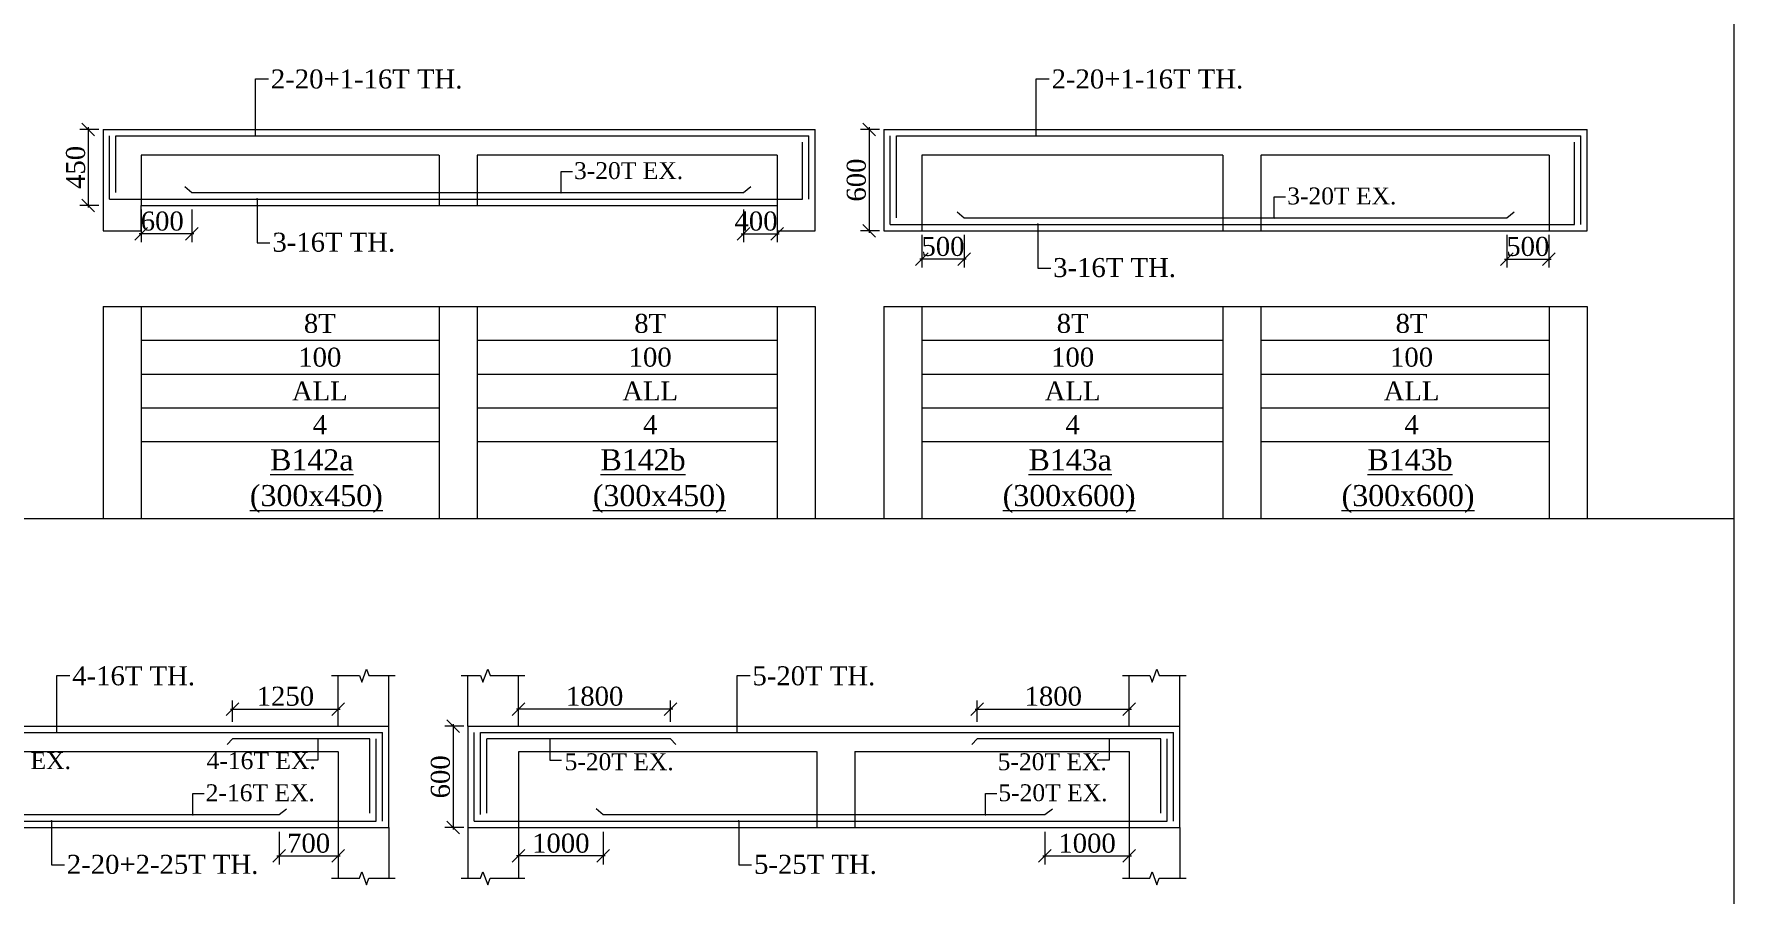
# Model space of a CAD drawing. Header units: millimetres. Extents: x 9781889 to 10654170, y -7832723 to -7608561.
# Drawn here: x 10404690 to 10424816, y -7790467 to -7780286 of the extents above; entities that cross this region are included whole.
import ezdxf
from ezdxf.enums import TextEntityAlignment as Align

# ---------------------------------------------------------------- set-up
doc = ezdxf.new("R2010")
doc.units = ezdxf.units.MM
doc.header["$LTSCALE"] = 10
doc.header["$PDMODE"] = 3
doc.linetypes.add('HIDDEN', pattern=[0.375, 0.25, -0.125])
for name, color, linetype, lineweight in [('S-CUT OUT LINE', 9, 'Continuous', 0), ('S-DIM L.S.', 7, 'Continuous', 0), ('S-L.S.SECTION', 5, 'Continuous', 0), ('S-L.S.SLAB LINE', 252, 'HIDDEN', 0), ('S-L.S.STEEL', 1, 'Continuous', 9), ('S-SECTION MARK', 7, 'Continuous', 0), ('S-SHEET', 251, 'Continuous', 0), ('S-TEXT', 7, 'Continuous', 0), ('S-TEXT L.S. BEAM NO.', 30, 'Continuous', 0), ('S-TEXT. L.S.', 7, 'Continuous', 0)]:
    doc.layers.add(name, color=color, linetype=linetype, lineweight=lineweight)
doc.styles.add('135', font='arial.ttf', dxfattribs={"width": 0.8, "height": 135})
doc.styles.get("Standard").update_dxf_attribs({"font": 'arial.ttf'})
doc.styles.add('TEXT', font='times.ttf')
doc.dimstyles.new('75', dxfattribs={"dimtxt": 135, "dimasz": 90, "dimexe": 0.1, "dimexo": 0.03, "dimgap": 0.09, "dimtad": 1, "dimdec": 0, "dimzin": 0, "dimdsep": 46, "dimtxsty": '135', "dimblk": 'ARCHTICK', "dimcen": 0.09, "dimclrd": 256, "dimclre": 256, "dimclrt": 256, "dimadec": 0, "dimazin": 0, "dimtfac": 1, "dimtdec": 0, "dimtofl": 0, "dimtmove": 1, "dimatfit": 3, "dimldrblk": 'DOTSMALL', "dimfxl": 1, "dimtolj": 1, "dimtzin": 0, "dimlwd": -1, "dimlwe": -1, "dimarcsym": 0})
doc.dimstyles.new('SETU_1', dxfattribs={"dimtxt": 200, "dimasz": 150, "dimexe": 100, "dimexo": 50, "dimgap": 35, "dimtad": 1, "dimdec": 0, "dimzin": 0, "dimdsep": 46, "dimtxsty": 'Standard', "dimblk": 'OBLIQUE', "dimcen": 150, "dimdle": 25, "dimclrd": 256, "dimclre": 7, "dimclrt": 256, "dimadec": 0, "dimazin": 0, "dimtfac": 1, "dimtdec": 0, "dimtofl": 0, "dimtmove": 1, "dimatfit": 3, "dimfxl": 1, "dimtolj": 1, "dimtzin": 0, "dimlwd": -1, "dimlwe": 5, "dimarcsym": 1})

# ---------------------------------------------------------------- blocks, each defined once
blk = doc.blocks.new('_ArchTick')
at = {"color": 0, "linetype": 'ByBlock', "const_width": 0.15}
blk.add_lwpolyline([(-0.5, -0.5), (0.5, 0.5)], dxfattribs=at)
blk = doc.blocks.new('_Oblique')
at = {"color": 0, "linetype": 'ByBlock', "lineweight": -2}
blk.add_line((-0.5, -0.5), (0.5, 0.5), dxfattribs=at)
blk = doc.blocks.new('*D902')
at = {"layer": 'Defpoints', "color": 0, "transparency": 16777216}
for p in [(10414751, -7781415), (10414576, -7782615), (10414751, -7782615)]:
    blk.add_point(p, dxfattribs=at)
at = {"layer": 'S-DIM L.S.', "color": 7, "lineweight": 5, "transparency": 16777216}
for p, q in [((10414701, -7781415), (10414476, -7781415)), ((10414701, -7782615), (10414476, -7782615))]:
    blk.add_line(p, q, dxfattribs=at)
at = {"layer": 'S-DIM L.S.', "transparency": 16777216}
blk.add_line((10414576, -7781390), (10414576, -7782640), dxfattribs=at)
at = {"layer": 'S-DIM L.S.', "transparency": 16777216, "xscale": 150, "yscale": 150, "zscale": 150}
for p, rotation in [((10414576, -7781415), 90), ((10414576, -7782615), 270)]:
    blk.add_blockref('_Oblique', p, dxfattribs=dict(at, rotation=rotation))
at = {"layer": 'S-DIM L.S.', "transparency": 16777216, "insert": (10414426, -7782015), "char_height": 225, "attachment_point": 5, "rotation": 90, "style": 'TEXT'}
blk.add_mtext('\\A1;600', dxfattribs=at)
blk = doc.blocks.new('*D903')
at = {"layer": 'Defpoints', "color": 0, "transparency": 16777216}
for p in [(10415201, -7782615, 0), (10415701, -7782615, 0), (10415201, -7782951)]:
    blk.add_point(p, dxfattribs=at)
at = {"layer": 'S-DIM L.S.', "color": 7, "lineweight": 5, "transparency": 16777216}
for p, q in [((10415201, -7782665), (10415201, -7783051)), ((10415701, -7782665), (10415701, -7783051))]:
    blk.add_line(p, q, dxfattribs=at)
at = {"layer": 'S-DIM L.S.', "transparency": 16777216}
blk.add_line((10415726, -7782951), (10415176, -7782951), dxfattribs=at)
at = {"layer": 'S-DIM L.S.', "transparency": 16777216, "xscale": 150, "yscale": 150, "zscale": 150, "rotation": 180}
blk.add_blockref('_Oblique', (10415201, -7782951), dxfattribs=at)
at = {"layer": 'S-DIM L.S.', "transparency": 16777216, "xscale": 150, "yscale": 150, "zscale": 150}
blk.add_blockref('_Oblique', (10415701, -7782951), dxfattribs=at)
at = {"layer": 'S-DIM L.S.', "transparency": 16777216, "insert": (10415451, -7782802), "char_height": 225, "attachment_point": 5, "style": 'TEXT'}
blk.add_mtext('\\A1;500', dxfattribs=at)
blk = doc.blocks.new('*D904')
at = {"layer": 'Defpoints', "color": 0, "transparency": 16777216}
for p in [(10422125, -7782615, 0), (10422625, -7782615, 0), (10422625, -7782951)]:
    blk.add_point(p, dxfattribs=at)
at = {"layer": 'S-DIM L.S.', "color": 7, "lineweight": 5, "transparency": 16777216}
for p, q in [((10422125, -7782665), (10422125, -7783051)), ((10422625, -7782665), (10422625, -7783051))]:
    blk.add_line(p, q, dxfattribs=at)
at = {"layer": 'S-DIM L.S.', "transparency": 16777216}
blk.add_line((10422100, -7782951), (10422650, -7782951), dxfattribs=at)
at = {"layer": 'S-DIM L.S.', "transparency": 16777216, "xscale": 150, "yscale": 150, "zscale": 150, "rotation": 180}
blk.add_blockref('_Oblique', (10422125, -7782951), dxfattribs=at)
at = {"layer": 'S-DIM L.S.', "transparency": 16777216, "xscale": 150, "yscale": 150, "zscale": 150}
blk.add_blockref('_Oblique', (10422625, -7782951), dxfattribs=at)
at = {"layer": 'S-DIM L.S.', "transparency": 16777216, "insert": (10422375, -7782802), "char_height": 225, "attachment_point": 5, "style": 'TEXT'}
blk.add_mtext('\\A1;500', dxfattribs=at)
blk = doc.blocks.new('*D914')
at = {"layer": 'Defpoints', "color": 0, "transparency": 16777216}
for p in [(10408291, -7788277), (10407041, -7788480, 0), (10408291, -7788480, 0)]:
    blk.add_point(p, dxfattribs=at)
at = {"layer": 'S-DIM L.S.', "color": 7, "lineweight": 5, "transparency": 16777216}
for p, q in [((10407041, -7788430), (10407041, -7788177)), ((10408291, -7788430), (10408291, -7788177))]:
    blk.add_line(p, q, dxfattribs=at)
at = {"layer": 'S-DIM L.S.', "transparency": 16777216}
blk.add_line((10407016, -7788277), (10408316, -7788277), dxfattribs=at)
at = {"layer": 'S-DIM L.S.', "transparency": 16777216, "xscale": 150, "yscale": 150, "zscale": 150, "rotation": 180}
blk.add_blockref('_Oblique', (10407041, -7788277), dxfattribs=at)
at = {"layer": 'S-DIM L.S.', "transparency": 16777216, "xscale": 150, "yscale": 150, "zscale": 150}
blk.add_blockref('_Oblique', (10408291, -7788277), dxfattribs=at)
at = {"layer": 'S-DIM L.S.', "transparency": 16777216, "insert": (10407666, -7788127), "char_height": 225, "attachment_point": 5, "style": 'TEXT'}
blk.add_mtext('\\A1;1250', dxfattribs=at)
blk = doc.blocks.new('*D916')
at = {"layer": 'Defpoints', "color": 0, "transparency": 16777216}
for p in [(10407591, -7789680, 0), (10408291, -7789680, 0), (10408291, -7790016)]:
    blk.add_point(p, dxfattribs=at)
at = {"layer": 'S-DIM L.S.', "color": 7, "lineweight": 5, "transparency": 16777216}
for p, q in [((10407591, -7789730), (10407591, -7790116)), ((10408291, -7789730), (10408291, -7790116))]:
    blk.add_line(p, q, dxfattribs=at)
at = {"layer": 'S-DIM L.S.', "transparency": 16777216}
blk.add_line((10407566, -7790016), (10408316, -7790016), dxfattribs=at)
at = {"layer": 'S-DIM L.S.', "transparency": 16777216, "xscale": 150, "yscale": 150, "zscale": 150, "rotation": 180}
blk.add_blockref('_Oblique', (10407591, -7790016), dxfattribs=at)
at = {"layer": 'S-DIM L.S.', "transparency": 16777216, "xscale": 150, "yscale": 150, "zscale": 150}
blk.add_blockref('_Oblique', (10408291, -7790016), dxfattribs=at)
at = {"layer": 'S-DIM L.S.', "transparency": 16777216, "insert": (10407941, -7789867), "char_height": 225, "attachment_point": 5, "style": 'TEXT'}
blk.add_mtext('\\A1;700', dxfattribs=at)
blk = doc.blocks.new('*D918')
at = {"layer": 'Defpoints', "color": 0, "transparency": 16777216}
for p in [(10409827, -7788480), (10409652, -7789680), (10409827, -7789680)]:
    blk.add_point(p, dxfattribs=at)
at = {"layer": 'S-DIM L.S.', "color": 7, "lineweight": 5, "transparency": 16777216}
for p, q in [((10409777, -7788480), (10409552, -7788480)), ((10409777, -7789680), (10409552, -7789680))]:
    blk.add_line(p, q, dxfattribs=at)
at = {"layer": 'S-DIM L.S.', "transparency": 16777216}
blk.add_line((10409652, -7788455), (10409652, -7789705), dxfattribs=at)
at = {"layer": 'S-DIM L.S.', "transparency": 16777216, "xscale": 150, "yscale": 150, "zscale": 150}
for p, rotation in [((10409652, -7788480), 90), ((10409652, -7789680), 270)]:
    blk.add_blockref('_Oblique', p, dxfattribs=dict(at, rotation=rotation))
at = {"layer": 'S-DIM L.S.', "transparency": 16777216, "insert": (10409502, -7789080), "char_height": 225, "attachment_point": 5, "rotation": 90, "style": 'TEXT'}
blk.add_mtext('\\A1;600', dxfattribs=at)
blk = doc.blocks.new('*D919')
at = {"layer": 'Defpoints', "color": 0, "transparency": 16777216}
for p in [(10417657, -7788277), (10415857, -7788480, 0), (10417657, -7788480, 0)]:
    blk.add_point(p, dxfattribs=at)
at = {"layer": 'S-DIM L.S.', "color": 7, "lineweight": 5, "transparency": 16777216}
for p, q in [((10415857, -7788430), (10415857, -7788177)), ((10417657, -7788430), (10417657, -7788177))]:
    blk.add_line(p, q, dxfattribs=at)
at = {"layer": 'S-DIM L.S.', "transparency": 16777216}
blk.add_line((10415832, -7788277), (10417682, -7788277), dxfattribs=at)
at = {"layer": 'S-DIM L.S.', "transparency": 16777216, "xscale": 150, "yscale": 150, "zscale": 150, "rotation": 180}
blk.add_blockref('_Oblique', (10415857, -7788277), dxfattribs=at)
at = {"layer": 'S-DIM L.S.', "transparency": 16777216, "xscale": 150, "yscale": 150, "zscale": 150}
blk.add_blockref('_Oblique', (10417657, -7788277), dxfattribs=at)
at = {"layer": 'S-DIM L.S.', "transparency": 16777216, "insert": (10416757, -7788127), "char_height": 225, "attachment_point": 5, "style": 'TEXT'}
blk.add_mtext('\\A1;1800', dxfattribs=at)
blk = doc.blocks.new('*D920')
at = {"layer": 'Defpoints', "color": 0, "transparency": 16777216}
for p in [(10410427, -7788277), (10410427, -7788480, 0), (10412227, -7788480, 0)]:
    blk.add_point(p, dxfattribs=at)
at = {"layer": 'S-DIM L.S.', "color": 7, "lineweight": 5, "transparency": 16777216}
for p, q in [((10410427, -7788430), (10410427, -7788177)), ((10412227, -7788430), (10412227, -7788177))]:
    blk.add_line(p, q, dxfattribs=at)
at = {"layer": 'S-DIM L.S.', "transparency": 16777216}
blk.add_line((10412252, -7788277), (10410402, -7788277), dxfattribs=at)
at = {"layer": 'S-DIM L.S.', "transparency": 16777216, "xscale": 150, "yscale": 150, "zscale": 150, "rotation": 180}
blk.add_blockref('_Oblique', (10410427, -7788277), dxfattribs=at)
at = {"layer": 'S-DIM L.S.', "transparency": 16777216, "xscale": 150, "yscale": 150, "zscale": 150}
blk.add_blockref('_Oblique', (10412227, -7788277), dxfattribs=at)
at = {"layer": 'S-DIM L.S.', "transparency": 16777216, "insert": (10411327, -7788127), "char_height": 225, "attachment_point": 5, "style": 'TEXT'}
blk.add_mtext('\\A1;1800', dxfattribs=at)
blk = doc.blocks.new('*D921')
at = {"layer": 'Defpoints', "color": 0, "transparency": 16777216}
for p in [(10416657, -7789680, 0), (10417657, -7789680, 0), (10417657, -7790016)]:
    blk.add_point(p, dxfattribs=at)
at = {"layer": 'S-DIM L.S.', "color": 7, "lineweight": 5, "transparency": 16777216}
for p, q in [((10416657, -7789730), (10416657, -7790116)), ((10417657, -7789730), (10417657, -7790116))]:
    blk.add_line(p, q, dxfattribs=at)
at = {"layer": 'S-DIM L.S.', "transparency": 16777216}
blk.add_line((10416632, -7790016), (10417682, -7790016), dxfattribs=at)
at = {"layer": 'S-DIM L.S.', "transparency": 16777216, "xscale": 150, "yscale": 150, "zscale": 150, "rotation": 180}
blk.add_blockref('_Oblique', (10416657, -7790016), dxfattribs=at)
at = {"layer": 'S-DIM L.S.', "transparency": 16777216, "xscale": 150, "yscale": 150, "zscale": 150}
blk.add_blockref('_Oblique', (10417657, -7790016), dxfattribs=at)
at = {"layer": 'S-DIM L.S.', "transparency": 16777216, "insert": (10417157, -7789867), "char_height": 225, "attachment_point": 5, "style": 'TEXT'}
blk.add_mtext('\\A1;1000', dxfattribs=at)
blk = doc.blocks.new('*D922')
at = {"layer": 'Defpoints', "color": 0, "transparency": 16777216}
for p in [(10410427, -7789680, 0), (10411427, -7789680, 0), (10410427, -7790016)]:
    blk.add_point(p, dxfattribs=at)
at = {"layer": 'S-DIM L.S.', "color": 7, "lineweight": 5, "transparency": 16777216}
for p, q in [((10410427, -7789730), (10410427, -7790116)), ((10411427, -7789730), (10411427, -7790116))]:
    blk.add_line(p, q, dxfattribs=at)
at = {"layer": 'S-DIM L.S.', "transparency": 16777216}
blk.add_line((10411452, -7790016), (10410402, -7790016), dxfattribs=at)
at = {"layer": 'S-DIM L.S.', "transparency": 16777216, "xscale": 150, "yscale": 150, "zscale": 150, "rotation": 180}
blk.add_blockref('_Oblique', (10410427, -7790016), dxfattribs=at)
at = {"layer": 'S-DIM L.S.', "transparency": 16777216, "xscale": 150, "yscale": 150, "zscale": 150}
blk.add_blockref('_Oblique', (10411427, -7790016), dxfattribs=at)
at = {"layer": 'S-DIM L.S.', "transparency": 16777216, "insert": (10410927, -7789867), "char_height": 225, "attachment_point": 5, "style": 'TEXT'}
blk.add_mtext('\\A1;1000', dxfattribs=at)
blk = doc.blocks.new('*D1210')
at = {"layer": 'Defpoints', "color": 0, "transparency": 16777216}
for p in [(10405508, -7781415), (10405333, -7782315), (10405508, -7782315)]:
    blk.add_point(p, dxfattribs=at)
at = {"layer": 'S-DIM L.S.', "color": 7, "lineweight": 5, "transparency": 16777216}
for p, q in [((10405458, -7781415), (10405233, -7781415)), ((10405458, -7782315), (10405233, -7782315))]:
    blk.add_line(p, q, dxfattribs=at)
at = {"layer": 'S-DIM L.S.', "transparency": 16777216}
blk.add_line((10405333, -7781390), (10405333, -7782340), dxfattribs=at)
at = {"layer": 'S-DIM L.S.', "transparency": 16777216, "xscale": 150, "yscale": 150, "zscale": 150}
for p, rotation in [((10405333, -7781415), 90), ((10405333, -7782315), 270)]:
    blk.add_blockref('_Oblique', p, dxfattribs=dict(at, rotation=rotation))
at = {"layer": 'S-DIM L.S.', "transparency": 16777216, "insert": (10405183, -7781865), "char_height": 225, "attachment_point": 5, "rotation": 90, "style": 'TEXT'}
blk.add_mtext('\\A1;450', dxfattribs=at)
blk = doc.blocks.new('*D1211')
at = {"layer": 'Defpoints', "color": 0, "transparency": 16777216}
for p in [(10413088, -7782315, 0), (10413488, -7782315, 0), (10413488, -7782651)]:
    blk.add_point(p, dxfattribs=at)
at = {"layer": 'S-DIM L.S.', "color": 7, "lineweight": 5, "transparency": 16777216}
for p, q in [((10413088, -7782365), (10413088, -7782751)), ((10413488, -7782365), (10413488, -7782751))]:
    blk.add_line(p, q, dxfattribs=at)
at = {"layer": 'S-DIM L.S.', "transparency": 16777216}
blk.add_line((10413063, -7782651), (10413513, -7782651), dxfattribs=at)
at = {"layer": 'S-DIM L.S.', "transparency": 16777216, "xscale": 150, "yscale": 150, "zscale": 150, "rotation": 180}
blk.add_blockref('_Oblique', (10413088, -7782651), dxfattribs=at)
at = {"layer": 'S-DIM L.S.', "transparency": 16777216, "xscale": 150, "yscale": 150, "zscale": 150}
blk.add_blockref('_Oblique', (10413488, -7782651), dxfattribs=at)
at = {"layer": 'S-DIM L.S.', "transparency": 16777216, "insert": (10413238, -7782502), "char_height": 225, "attachment_point": 5, "style": 'TEXT'}
blk.add_mtext('\\A1;400', dxfattribs=at)
blk = doc.blocks.new('*D1212')
at = {"layer": 'Defpoints', "color": 0, "transparency": 16777216}
for p in [(10405958, -7782315, 0), (10406558, -7782315, 0), (10405958, -7782651)]:
    blk.add_point(p, dxfattribs=at)
at = {"layer": 'S-DIM L.S.', "color": 7, "lineweight": 5, "transparency": 16777216}
for p, q in [((10405958, -7782365), (10405958, -7782751)), ((10406558, -7782365), (10406558, -7782751))]:
    blk.add_line(p, q, dxfattribs=at)
at = {"layer": 'S-DIM L.S.', "transparency": 16777216}
blk.add_line((10406583, -7782651), (10405933, -7782651), dxfattribs=at)
at = {"layer": 'S-DIM L.S.', "transparency": 16777216, "xscale": 150, "yscale": 150, "zscale": 150, "rotation": 180}
blk.add_blockref('_Oblique', (10405958, -7782651), dxfattribs=at)
at = {"layer": 'S-DIM L.S.', "transparency": 16777216, "xscale": 150, "yscale": 150, "zscale": 150}
blk.add_blockref('_Oblique', (10406558, -7782651), dxfattribs=at)
at = {"layer": 'S-DIM L.S.', "transparency": 16777216, "insert": (10406208, -7782502), "char_height": 225, "attachment_point": 5, "style": 'TEXT'}
blk.add_mtext('\\A1;600', dxfattribs=at)

msp = doc.modelspace()

# ---------------------------------------------------------------- linework, layer by layer
at = {"layer": 'S-CUT OUT LINE', "color": 5, "elevation": 0}
for points in [[(10408213, -7787880.4), (10408542, -7787880.4), (10408569.9, -7787957.3), (10408625.9, -7787803.6), (10408653.8, -7787880.4), (10408966.2, -7787880.4)], [(10409748.4, -7787880.4), (10409977.1, -7787880.4), (10410005, -7787957.3), (10410061, -7787803.6), (10410088.9, -7787880.4), (10410501.7, -7787880.4)], [(10417578.4, -7787880.4), (10417900.6, -7787880.4), (10417928.6, -7787957.3), (10417984.5, -7787803.6), (10418012.5, -7787880.4), (10418331.7, -7787880.4)], [(10408213, -7790280.4), (10408542, -7790280.4), (10408569.9, -7790203.6), (10408625.9, -7790357.3), (10408653.8, -7790280.4), (10408966.2, -7790280.4)], [(10409748.4, -7790280.4), (10409977.1, -7790280.4), (10410005, -7790203.6), (10410061, -7790357.3), (10410088.9, -7790280.4), (10410501.7, -7790280.4)], [(10417578.4, -7790280.4), (10417900.6, -7790280.4), (10417928.6, -7790203.6), (10417984.5, -7790357.3), (10418012.5, -7790280.4), (10418331.7, -7790280.4)]]:
    msp.add_lwpolyline(points, dxfattribs=at)
at = {"layer": 'S-L.S.SECTION'}
for p, q in [((10405507.8, -7781414.9, 0), (10413938.4, -7781414.9, 0)), ((10405507.8, -7781414.9, 0), (10405507.8, -7782314.9, 0)), ((10413938.4, -7782314.9, 0), (10413938.4, -7781414.9, 0)), ((10414750.9, -7781414.9, 0), (10423075.9, -7781414.9, 0)), ((10414751, -7781414.9, 0), (10414751, -7782614.9, 0)), ((10423075.9, -7782614.9, 0), (10423075.9, -7781414.9, 0)), ((10405957.8, -7782314.9, 0), (10413488.4, -7782314.9, 0)), ((10414750.9, -7782614.9, 0), (10423075.9, -7782614.9, 0)), ((10408291.2, -7788480.4, 0), (10408291.2, -7787880.4, 0)), ((10408891.2, -7788480.4, 0), (10408891.2, -7787880.4, 0)), ((10409826.7, -7788480.4, 0), (10409826.7, -7787880.4, 0)), ((10410426.7, -7788480.4, 0), (10410426.7, -7787880.4, 0)), ((10417656.7, -7788480.4, 0), (10417656.7, -7787880.4, 0)), ((10418256.7, -7788480.4, 0), (10418256.7, -7787880.4, 0)), ((10402840.7, -7788480.4, 0), (10408891.2, -7788480.4, 0)), ((10408891.2, -7789680.4, 0), (10408891.2, -7788480.4, 0)), ((10409826.7, -7788480.4, 0), (10418256.7, -7788480.4, 0)), ((10409826.7, -7788480.4, 0), (10409826.7, -7789680.4, 0)), ((10418256.7, -7789680.4, 0), (10418256.7, -7788480.4, 0)), ((10402840.7, -7789680.4, 0), (10408891.2, -7789680.4, 0)), ((10408291.2, -7789680.4, 0), (10408291.2, -7790280.4, 0)), ((10408891.2, -7789680.4, 0), (10408891.2, -7790280.4, 0)), ((10409826.7, -7789680.4, 0), (10418256.7, -7789680.4, 0)), ((10409826.7, -7789680.4, 0), (10409826.7, -7790280.4, 0)), ((10410426.7, -7789680.4, 0), (10410426.7, -7790280.4, 0)), ((10417656.7, -7789680.4, 0), (10417656.7, -7790280.4, 0)), ((10418256.7, -7789680.4, 0), (10418256.7, -7790280.4, 0))]:
    msp.add_line(p, q, dxfattribs=at)
at = {"layer": 'S-L.S.SECTION', "elevation": 0}
for points in [[(10405507.8, -7782314.9), (10405507.8, -7782614.9), (10405957.8, -7782614.9), (10405957.8, -7782314.9)], [(10413488.4, -7782314.9), (10413488.4, -7782614.9), (10413938.4, -7782614.9), (10413938.4, -7782314.9)]]:
    msp.add_lwpolyline(points, dxfattribs=at)
at = {"layer": 'S-L.S.SLAB LINE', "ltscale": 0.3}
for p, q in [((10405507.8, -7781714.9, 0), (10405507.8, -7781714.9, 0)), ((10405957.8, -7781714.9, 0), (10409487.8, -7781714.9, 0)), ((10405957.8, -7781714.9, 0), (10405957.8, -7782314.9, 0)), ((10409487.8, -7781714.9, 0), (10409487.8, -7782314.9, 0)), ((10409937.8, -7781714.9, 0), (10413488.4, -7781714.9, 0)), ((10409937.8, -7781714.9, 0), (10409937.8, -7782314.9, 0)), ((10413488.4, -7781714.9, 0), (10413488.4, -7782314.9, 0)), ((10414750.9, -7781714.9, 0), (10414751, -7781714.9, 0)), ((10415201, -7781714.9, 0), (10418763.1, -7781714.9, 0)), ((10415201, -7781714.9, 0), (10415201, -7782614.9, 0)), ((10418763.1, -7781714.9, 0), (10418763.1, -7782614.9, 0)), ((10419213.1, -7781714.9, 0), (10422625.9, -7781714.9, 0)), ((10419213.1, -7781714.9, 0), (10419213.1, -7782614.9, 0)), ((10422625.9, -7781714.9, 0), (10422625.9, -7782614.9, 0)), ((10403290.8, -7788780.4, 0), (10408291.2, -7788780.4, 0)), ((10408291.2, -7788780.4, 0), (10408291.2, -7789680.4, 0)), ((10409826.7, -7788780.4, 0), (10409826.7, -7788780.4, 0)), ((10410426.7, -7788780.4, 0), (10413956.7, -7788780.4, 0)), ((10410426.7, -7788780.4, 0), (10410426.7, -7789680.4, 0)), ((10413956.7, -7788780.4, 0), (10413956.7, -7789680.4, 0)), ((10414406.7, -7788780.4, 0), (10417656.7, -7788780.4, 0)), ((10414406.7, -7788780.4, 0), (10414406.7, -7789680.4, 0)), ((10417656.7, -7788780.4, 0), (10417656.7, -7789680.4, 0))]:
    msp.add_line(p, q, dxfattribs=at)
at = {"layer": 'S-L.S.STEEL'}
for p, q in [((10405582.8, -7782239.9, 0), (10405582.8, -7781489.9, 0)), ((10405657.8, -7781489.9, 0), (10413863.4, -7781489.9, 0)), ((10405657.8, -7782160.3, 0), (10405657.8, -7781489.9, 0)), ((10413788.4, -7782239.9, 0), (10413788.4, -7781564.9, 0)), ((10413863.4, -7782239.9, 0), (10413863.4, -7781489.9, 0)), ((10414825.9, -7782539.9, 0), (10414825.9, -7781489.9, 0)), ((10414900.9, -7781489.9, 0), (10423000.9, -7781489.9, 0)), ((10414900.9, -7782460.3, 0), (10414900.9, -7781489.9, 0)), ((10422925.9, -7782539.9, 0), (10422925.9, -7781564.9, 0)), ((10423000.9, -7782539.9, 0), (10423000.9, -7781489.9, 0)), ((10405582.8, -7782239.9, 0), (10413788.4, -7782239.9, 0)), ((10414825.9, -7782539.9, 0), (10422925.9, -7782539.9, 0)), ((10402990.7, -7788555.4, 0), (10408816.2, -7788555.4, 0)), ((10408816.2, -7789605.4, 0), (10408816.2, -7788555.4, 0)), ((10409901.7, -7789605.4, 0), (10409901.7, -7788555.4, 0)), ((10409976.7, -7788555.4, 0), (10418181.7, -7788555.4, 0)), ((10409976.7, -7789525.8, 0), (10409976.7, -7788555.4, 0)), ((10418181.7, -7789605.4, 0), (10418181.7, -7788555.4, 0)), ((10408666.2, -7789509.2, 0), (10408666.2, -7788630.4, 0)), ((10408741.2, -7789605.4, 0), (10408741.2, -7788630.4, 0)), ((10412226.8, -7788630.4, 0), (10410051.7, -7788630.4, 0)), ((10410051.7, -7789509.2, 0), (10410051.7, -7788630.4, 0)), ((10412226.8, -7788630.4, 0), (10412290, -7788697.3, 0)), ((10418031.7, -7789509.2, 0), (10418031.7, -7788630.4, 0)), ((10418106.7, -7789605.4, 0), (10418106.7, -7788630.4, 0)), ((10402915.7, -7789605.4, 0), (10408741.2, -7789605.4, 0)), ((10409901.7, -7789605.4, 0), (10418106.7, -7789605.4, 0))]:
    msp.add_line(p, q, dxfattribs=at)
at = {"layer": 'S-L.S.STEEL', "elevation": 0}
for points in [[(10413177.7, -7782096.7), (10413088.2, -7782164.9), (10406557.9, -7782164.9), (10406475.9, -7782094.2)], [(10422214.7, -7782396.7), (10422125.2, -7782464.9), (10415701.1, -7782464.9), (10415619.1, -7782394.2)], [(10407680.6, -7789462.2), (10407591.1, -7789530.4), (10403990.9, -7789530.4), (10403908.9, -7789459.7)], [(10416746.1, -7789462.2), (10416656.6, -7789530.4), (10411426.9, -7789530.4), (10411344.9, -7789459.7)]]:
    msp.add_lwpolyline(points, dxfattribs=at)
at = {"layer": 'S-L.S.STEEL'}
for points in [[(10408666.2, -7788630.4, 0), (10407041.2, -7788630.4, 0), (10406978.1, -7788697.3, 0)], [(10418031.7, -7788630.4, 0), (10415856.7, -7788630.4, 0), (10415793.5, -7788697.3, 0)]]:
    msp.add_polyline3d(points, dxfattribs=at)
at = {"layer": 'S-SHEET'}
for p, q in [((10405507.8, -7783511.4, 0), (10413938.4, -7783511.4, 0)), ((10405507.8, -7783511.4, 0), (10405507.8, -7786020.7, 0)), ((10405957.8, -7783511.4, 0), (10405957.8, -7786020.7, 0)), ((10409487.8, -7783511.4, 0), (10409487.8, -7786020.7, 0)), ((10409937.8, -7783511.4, 0), (10409937.8, -7786020.7, 0)), ((10413488.4, -7783511.4, 0), (10413488.4, -7786020.7, 0)), ((10413938.4, -7783511.4, 0), (10413938.4, -7786020.7, 0)), ((10414750.9, -7783511.4, 0), (10423075.9, -7783511.4, 0)), ((10414750.9, -7783511.4, 0), (10414750.9, -7786020.7, 0)), ((10415200.9, -7783511.4, 0), (10415200.9, -7786020.7, 0)), ((10418763.1, -7783511.4, 0), (10418763.1, -7786020.7, 0)), ((10419213.1, -7783511.4, 0), (10419213.1, -7786020.7, 0)), ((10422625.9, -7783511.4, 0), (10422625.9, -7786020.7, 0)), ((10423075.9, -7783511.4, 0), (10423075.9, -7786020.7, 0)), ((10405957.8, -7783911.4, 0), (10409487.8, -7783911.4, 0)), ((10409937.8, -7783911.4, 0), (10413488.4, -7783911.4, 0)), ((10415200.9, -7783911.4, 0), (10418763.1, -7783911.4, 0)), ((10419213.1, -7783911.4, 0), (10422625.9, -7783911.4, 0)), ((10405957.8, -7784311.4, 0), (10409487.8, -7784311.4, 0)), ((10409937.8, -7784311.4, 0), (10413488.4, -7784311.4, 0)), ((10415200.9, -7784311.4, 0), (10418763.1, -7784311.4, 0)), ((10419213.1, -7784311.4, 0), (10422625.9, -7784311.4, 0)), ((10405957.8, -7784711.4, 0), (10409487.8, -7784711.4, 0)), ((10409937.8, -7784711.4, 0), (10413488.4, -7784711.4, 0)), ((10415200.9, -7784711.4, 0), (10418763.1, -7784711.4, 0)), ((10419213.1, -7784711.4, 0), (10422625.9, -7784711.4, 0)), ((10405957.8, -7785111.4, 0), (10409487.8, -7785111.4, 0)), ((10409937.8, -7785111.4, 0), (10413488.4, -7785111.4, 0)), ((10415200.9, -7785111.4, 0), (10418763.1, -7785111.4, 0)), ((10419213.1, -7785111.4, 0), (10422625.9, -7785111.4, 0)), ((10373481.8, -7786020.7, 0), (10424816, -7786020.7, 0)), ((10405507.8, -7786020.7, 0), (10413938.4, -7786020.7, 0)), ((10414750.9, -7786020.7, 0), (10423075.9, -7786020.7, 0))]:
    msp.add_line(p, q, dxfattribs=at)
msp.add_lwpolyline([(10373481.8, -7760218.1), (10424816, -7760218.1), (10424816, -7801877.7), (10373481.8, -7801877.7)], close=True, dxfattribs=at)

# ---------------------------------------------------------------- texts
at = {"layer": 'S-TEXT', "linetype": 'ByBlock', "style": 'TEXT'}
for s, p in [('8T', (10408073.6, -7783711.4, 0)), ('8T', (10411984.6, -7783711.4, 0)), ('8T', (10416986.1, -7783711.4, 0)), ('8T', (10420998.6, -7783711.4, 0)), ('100', (10408073.6, -7784111.4, 0)), ('100', (10411984.6, -7784111.4, 0)), ('100', (10416986.1, -7784111.4, 0)), ('100', (10420998.6, -7784111.4, 0)), ('ALL', (10408073.6, -7784511.4, 0)), ('ALL', (10411984.6, -7784511.4, 0)), ('ALL', (10416986.1, -7784511.4, 0)), ('ALL', (10420998.6, -7784511.4, 0)), ('4', (10408073.6, -7784911.4, 0)), ('4', (10411984.6, -7784911.4, 0)), ('4', (10416986.1, -7784911.4, 0)), ('4', (10420998.6, -7784911.4, 0))]:
    msp.add_text(s, height=225, dxfattribs=at).set_placement(p, align=Align.MIDDLE_CENTER)
at = {"layer": 'S-TEXT L.S. BEAM NO.', "color": 35, "linetype": 'ByBlock', "style": 'TEXT'}
for s, p in [('%%UB142b', (10411397, -7785452.1, 0)), ('%%UB142a', (10407486, -7785452.1, 0)), ('%%U(300x450)', (10407245.8, -7785875.1, 0)), ('%%U(300x450)', (10411306, -7785875.1, 0))]:
    msp.add_text(s, height=250, dxfattribs=at).set_placement(p)
at = {"layer": 'S-TEXT L.S. BEAM NO.', "linetype": 'ByBlock', "style": 'TEXT'}
for s, p in [('%%UB143b', (10420476.9, -7785452.1, 0)), ('%%UB143a', (10416464.5, -7785452.1, 0)), ('%%U(300x600)', (10416158.3, -7785875.1, 0)), ('%%U(300x600)', (10420170.8, -7785875.1, 0))]:
    msp.add_text(s, height=250, dxfattribs=at).set_placement(p)
at = {"layer": 'S-TEXT. L.S.', "style": 'TEXT'}
for s, height, p in [('2-20+1-16T TH.', 225, (10407494.1, -7780930.6, 0)), ('2-20+1-16T TH.', 225, (10416737.3, -7780930.6, 0)), ('3-20T EX.', 200, (10411083.1, -7782002.9, 0)), ('3-20T EX.', 200, (10419526.6, -7782302.9, 0)), ('3-16T TH.', 225, (10407512.4, -7782862.8, 0)), ('3-16T TH.', 225, (10416755.6, -7783162.8, 0)), ('4-16T TH.', 225, (10405142.7, -7787996.1, 0)), ('5-20T TH.', 225, (10413195.9, -7787996.1, 0)), ('4-16T EX.', 200, (10403835.3, -7788988, 0)), ('4-16T EX.', 200, (10406733.5, -7788988, 0)), ('5-20T EX.', 200, (10410971.3, -7789001.4, 0)), ('5-20T EX.', 200, (10416099, -7789001.4, 0)), ('2-16T EX.', 200, (10406722.7, -7789368.4, 0)), ('5-20T EX.', 200, (10416106.9, -7789368.4, 0)), ('2-20+2-25T TH.', 225, (10405078.4, -7790228.3, 0)), ('5-25T TH.', 225, (10413214.3, -7790228.3, 0))]:
    msp.add_text(s, height=height, dxfattribs=at).set_placement(p)

# ---------------------------------------------------------------- dimensions: what is measured, and where the dimension line sits
at = {"layer": 'S-DIM L.S.', "color": 7}
for base, p1, p2, picture, middle in [((10405332.6, -7782314.9, 0), (10405507.8, -7781414.9, 0), (10405507.8, -7782314.9, 0), '*D1210', (10405183.2, -7781864.9, 0)), ((10414575.8, -7782614.9, 0), (10414750.9, -7781414.9, 0), (10414750.9, -7782614.9, 0), '*D902', (10414426.4, -7782014.9, 0)), ((10409651.5, -7789680.4, 0), (10409826.7, -7788480.4, 0), (10409826.7, -7789680.4, 0), '*D918', (10409502.1, -7789080.4, 0))]:
    dim = msp.add_linear_dim(base=base, p1=p1, p2=p2, angle=90, dimstyle='SETU_1', override={"dimtxt": 225, "dimlfac": 0.5, "dimtxsty": 'TEXT'}, dxfattribs=at)
    dim.commit()
    dim.dimension.update_dxf_attribs({"geometry": picture, "text_midpoint": middle})
at = {"layer": 'S-DIM L.S.'}
for base, p1, p2, picture, middle in [((10405957.8, -7782651, 0), (10406557.9, -7782314.9, 0), (10405957.8, -7782314.9, 0), '*D1212', (10406207.9, -7782651, 0)), ((10415201, -7782951, 0), (10415701.1, -7782614.9, 0), (10415201, -7782614.9, 0), '*D903', (10415451.1, -7782951, 0))]:
    dim = msp.add_linear_dim(base=base, p1=p1, p2=p2, dimstyle='SETU_1', override={"dimtxt": 225, "dimtxsty": 'TEXT'}, dxfattribs=at)
    dim.commit()
    dim.dimension.update_dxf_attribs({"geometry": picture, "text_midpoint": middle, "dimtype": 160})
for base, p1, p2, picture, middle in [((10413488.4, -7782651, 0), (10413088.2, -7782314.9, 0), (10413488.4, -7782314.9, 0), '*D1211', (10413238.3, -7782651, 0)), ((10422625.3, -7782951, 0), (10422125.2, -7782614.9, 0), (10422625.3, -7782614.9, 0), '*D904', (10422375.2, -7782951, 0))]:
    dim = msp.add_linear_dim(base=base, p1=p1, p2=p2, angle=180, dimstyle='SETU_1', override={"dimtxt": 225, "dimtxsty": 'TEXT'}, dxfattribs=at)
    dim.commit()
    dim.dimension.update_dxf_attribs({"geometry": picture, "text_midpoint": middle, "dimtype": 160})
for base, p1, p2, picture, middle in [((10408291.2, -7788276.6, 0), (10407041.2, -7788480.4, 0), (10408291.2, -7788480.4, 0), '*D914', (10407666.2, -7788127.2, 0)), ((10417656.7, -7788276.6, 0), (10415856.7, -7788480.4, 0), (10417656.7, -7788480.4, 0), '*D919', (10416756.7, -7788127.2, 0)), ((10408291.2, -7790016.5, 0), (10407591.1, -7789680.4, 0), (10408291.2, -7789680.4, 0), '*D916', (10407941.2, -7789866.7, 0)), ((10417656.7, -7790016.5, 0), (10416656.6, -7789680.4, 0), (10417656.7, -7789680.4, 0), '*D921', (10417156.6, -7789867.1, 0))]:
    dim = msp.add_linear_dim(base=base, p1=p1, p2=p2, angle=180, dimstyle='SETU_1', override={"dimtxt": 225, "dimtxsty": 'TEXT'}, dxfattribs=at)
    dim.commit()
    dim.dimension.update_dxf_attribs({"geometry": picture, "text_midpoint": middle})
for base, p1, p2, picture, middle in [((10410426.8, -7788276.6, 0), (10412226.8, -7788480.4, 0), (10410426.8, -7788480.4, 0), '*D920', (10411326.8, -7788127.2, 0)), ((10410426.7, -7790016.5, 0), (10411426.9, -7789680.4, 0), (10410426.7, -7789680.4, 0), '*D922', (10410926.8, -7789867.1, 0))]:
    dim = msp.add_linear_dim(base=base, p1=p1, p2=p2, dimstyle='SETU_1', override={"dimtxt": 225, "dimtxsty": 'TEXT'}, dxfattribs=at)
    dim.commit()
    dim.dimension.update_dxf_attribs({"geometry": picture, "text_midpoint": middle})

# ---------------------------------------------------------------- leaders
at = {"layer": 'S-SECTION MARK'}
for points in [[(10407312.4, -7781489.9, 0), (10407312.4, -7780815.5, 0), (10407465, -7780815.5, 0)], [(10416555.6, -7781489.9, 0), (10416555.6, -7780815.5, 0), (10416708.2, -7780815.5, 0)], [(10410929.2, -7782164.9, 0), (10410929.2, -7781912.6, 0), (10411064.6, -7781912.6, 0)], [(10407330.8, -7782236, 0), (10407330.8, -7782757.9, 0), (10407483.3, -7782757.9, 0)], [(10419372.7, -7782464.9, 0), (10419372.7, -7782212.6, 0), (10419508.1, -7782212.6, 0)], [(10416574, -7782536, 0), (10416574, -7783057.9, 0), (10416726.5, -7783057.9, 0)], [(10404961.1, -7788555.4, 0), (10404961.1, -7787881, 0), (10405113.6, -7787881, 0)], [(10413014.3, -7788555.4, 0), (10413014.3, -7787881, 0), (10413166.8, -7787881, 0)], [(10408051.7, -7788630.4, 0), (10408051.7, -7788882.8, 0), (10407912.3, -7788882.8, 0)], [(10410797.2, -7788630.4, 0), (10410797.2, -7788882.8, 0), (10410936.6, -7788882.8, 0)], [(10417417.1, -7788630.4, 0), (10417417.1, -7788882.8, 0), (10417277.8, -7788882.8, 0)], [(10406568.8, -7789530.4, 0), (10406568.8, -7789278.1, 0), (10406704.2, -7789278.1, 0)], [(10415953, -7789530.4, 0), (10415953, -7789278.1, 0), (10416088.4, -7789278.1, 0)], [(10404896.8, -7789601.5, 0), (10404896.8, -7790123.4, 0), (10405049.3, -7790123.4, 0)], [(10413032.6, -7789601.5, 0), (10413032.6, -7790123.4, 0), (10413185.2, -7790123.4, 0)]]:
    msp.add_leader(points, dimstyle='75', override={"dimasz": 75}, dxfattribs=at)

doc.saveas('drawing.dxf')
